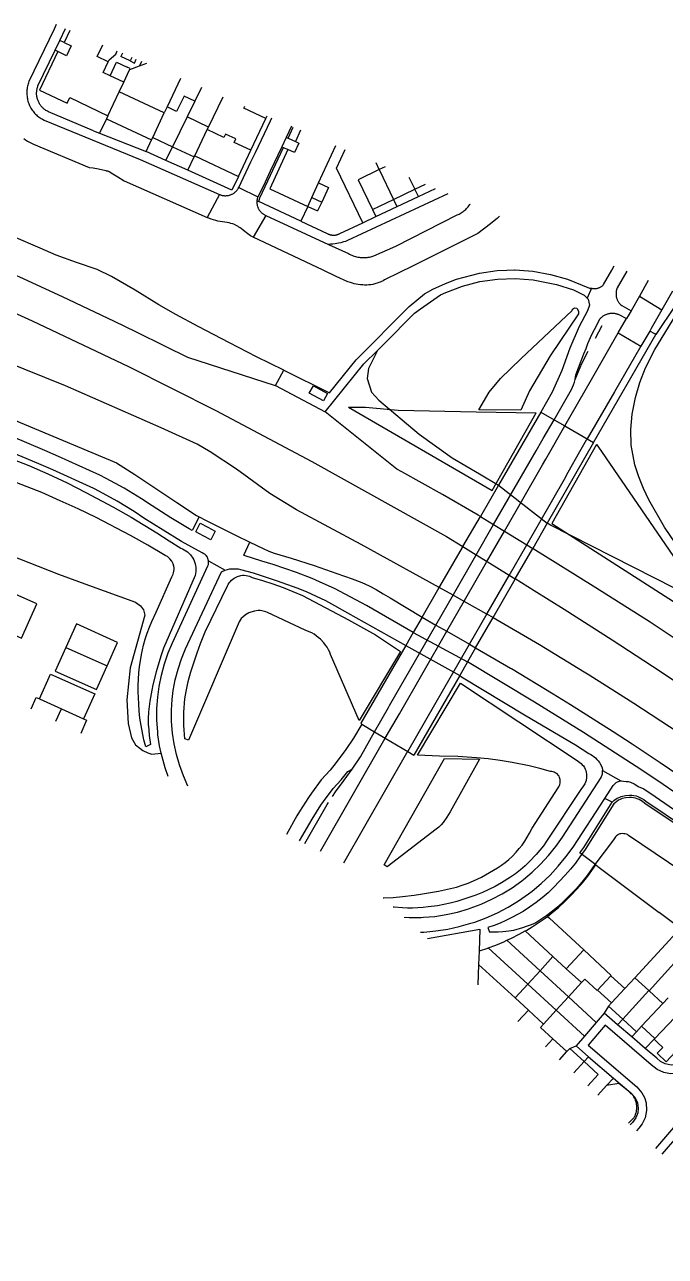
# Model space of a CAD drawing. Header units: millimetres. Extents: x 111502 to 977541, y 8702 to 1044108.
# Drawn here: x 975336.9 to 975472.1, y 474750.4 to 475010.5 of the extents above; entities that cross this region are included whole.
import ezdxf

# ---------------------------------------------------------------- set-up
doc = ezdxf.new("R2010")
doc.units = ezdxf.units.MM
doc.header["$LTSCALE"] = 0.25
doc.layers.add('X HVSS Site Background', color=8, linetype='Continuous')

# ---------------------------------------------------------------- blocks, each defined once
blk = doc.blocks.new('OS MAP')
at = {"layer": 'X HVSS Site Background'}
for points in [[(489125.35, 239551.85), (489124.89, 239550.89), (489119.59, 239539.84), (489119.5, 239539.59), (489119.41, 239539.35), (489119.34, 239539.09), (489119.28, 239538.84), (489119.23, 239538.58), (489119.19, 239538.32), (489119.16, 239538.06), (489119.14, 239537.8), (489119.13, 239537.54), (489119.14, 239537.28), (489119.15, 239537.01), (489119.17, 239536.75), (489119.21, 239536.49), (489119.25, 239536.23), (489119.3, 239535.98), (489119.37, 239535.72), (489119.44, 239535.47), (489119.53, 239535.22), (489119.62, 239534.98), (489119.73, 239534.74), (489119.84, 239534.5), (489120, 239534.22), (489120.14, 239534), (489120.28, 239533.78), (489120.44, 239533.57), (489120.6, 239533.36), (489120.78, 239533.17), (489120.96, 239532.97), (489121.15, 239532.79), (489121.34, 239532.62), (489121.54, 239532.45), (489121.75, 239532.29), (489121.97, 239532.14), (489122.19, 239532), (489122.42, 239531.87), (489122.76, 239531.69), (489143.06, 239523.4), (489159.76, 239516.02)], [(489126.1, 239548.53), (489127.29, 239551.01)], [(489128.21, 239550.61), (489127, 239548.09)], [(489125.1, 239546.45), (489126.1, 239548.53)], [(489127, 239548.09), (489128.5, 239547.37), (489127.5, 239545.29), (489125.7, 239546.16)], [(489127, 239548.09), (489126.1, 239548.53)], [(489136.31, 239543.98), (489133.96, 239545.09), (489135.17, 239547.6)], [(489133.21, 239529.46), (489123.74, 239533.42), (489123.47, 239533.55), (489123.32, 239533.64), (489123.16, 239533.74), (489123.02, 239533.84), (489122.87, 239533.95), (489122.74, 239534.06), (489122.6, 239534.18), (489122.47, 239534.31), (489122.35, 239534.44), (489122.23, 239534.57), (489122.12, 239534.71), (489122.01, 239534.86), (489121.91, 239535.01), (489121.82, 239535.16), (489121.73, 239535.31), (489121.64, 239535.47), (489121.57, 239535.64), (489121.5, 239535.8), (489121.43, 239535.97), (489121.38, 239536.14), (489121.33, 239536.31), (489121.29, 239536.49), (489121.26, 239536.66), (489121.23, 239536.84), (489121.2, 239537.17), (489121.2, 239537.35), (489121.2, 239537.53), (489121.21, 239537.71), (489121.23, 239537.89), (489121.26, 239538.06), (489121.29, 239538.24), (489121.33, 239538.42), (489121.37, 239538.59), (489121.43, 239538.76), (489121.49, 239538.93), (489125.1, 239546.45)], [(489125.7, 239546.16), (489121.79, 239538.02), (489127.63, 239535.26), (489128.19, 239536.44), (489136.25, 239532.62)], [(489125.7, 239546.16), (489125.1, 239546.45)], [(489136.31, 239543.98), (489136.52, 239544.43), (489137.89, 239545.64), (489138.2, 239546.29)], [(489139.3, 239545.81), (489138.97, 239545.12)], [(489140.95, 239544.17), (489138.97, 239545.12)], [(489141.32, 239544.94), (489140.95, 239544.17)], [(489140.95, 239544.17), (489141.85, 239543.74), (489142.23, 239544.54)], [(489136.69, 239541.04), (489135.24, 239541.72), (489136.31, 239543.98)], [(489136.69, 239541.04), (489138.06, 239543.94), (489140.32, 239542.86)], [(489139.58, 239539.67), (489140.82, 239542.29)], [(489140.82, 239542.29), (489140.95, 239542.56), (489140.32, 239542.86)], [(489142.85, 239543.05), (489140.82, 239542.29)], [(489143.34, 239544.07), (489142.9, 239543.16), (489142.85, 239543.05)], [(489144.37, 239543.62), (489142.85, 239543.05)], [(489139.58, 239539.67), (489136.69, 239541.04)], [(489138.64, 239537.68), (489139.58, 239539.67)], [(489151.59, 239540.49), (489148.74, 239534.46)], [(489173.36, 239478.88), (489167.61, 239481.7), (489161.94, 239484.65), (489155.31, 239488.1), (489150.56, 239490.66), (489146.98, 239492.7), (489141.98, 239495.81), (489137.01, 239498.69), (489133.96, 239500.14), (489129.63, 239501.65), (489125.3, 239503.17), (489121.93, 239504.67), (489116.41, 239507.03)], [(489136.25, 239532.62), (489138.64, 239537.68)], [(489148.14, 239533.2), (489138.64, 239537.68)], [(489154.57, 239535.67), (489152.32, 239536.77), (489150.73, 239533.49), (489148.74, 239534.46)], [(489156, 239538.59), (489154.57, 239535.67)], [(489157.47, 239530.22), (489160.55, 239536.62)], [(489148.74, 239534.46), (489148.14, 239533.2)], [(489154.57, 239535.67), (489152.98, 239532.4)], [(489169.55, 239532.02), (489164.94, 239534.2), (489165.15, 239534.63)], [(489135.95, 239531.99), (489134.5, 239528.92)], [(489136.25, 239532.62), (489135.95, 239531.99)], [(489135.95, 239531.99), (489145.44, 239527.5)], [(489145.7, 239528.04), (489148.14, 239533.2)], [(489152.98, 239532.4), (489149.89, 239526.06)], [(489157.47, 239530.22), (489152.98, 239532.4)], [(489163.86, 239517.45), (489166.44, 239522.89), (489167.37, 239524.86), (489170.56, 239531.54), (489170.86, 239532.16)], [(489166.38, 239525.33), (489169.55, 239532.02)], [(489169.55, 239532.02), (489169.83, 239532.61)], [(489118.48, 239527.78), (489118.87, 239527.51), (489119.27, 239527.25), (489119.69, 239527.01), (489120.11, 239526.79), (489120.57, 239526.58), (489132.31, 239521.72), (489133.14, 239521.61), (489134.25, 239521.41), (489135.81, 239521.02), (489135.9, 239521), (489135.99, 239520.99), (489136.08, 239520.97), (489136.18, 239520.95), (489136.27, 239520.94), (489136.36, 239520.92), (489136.5, 239520.87), (489137.27, 239520.36), (489138.32, 239519.74), (489139.71, 239518.89), (489157.22, 239511.11)], [(489133.21, 239529.46), (489134.5, 239528.92)], [(489134.5, 239528.92), (489144.29, 239525.06)], [(489154.56, 239524.18), (489157.21, 239529.68)], [(489157.21, 239529.68), (489157.47, 239530.22)], [(489166.38, 239525.33), (489162.88, 239526.99), (489163.22, 239527.71), (489161.06, 239528.74), (489160.72, 239528.02), (489157.21, 239529.68)], [(489174.97, 239530.38), (489173.88, 239528.05)], [(489174.26, 239527.87), (489175.37, 239530.21)], [(489176.91, 239529.54), (489175.8, 239527.15)], [(489144.29, 239525.06), (489145.44, 239527.5)], [(489145.44, 239527.5), (489145.7, 239528.04)], [(489145.7, 239528.04), (489149.89, 239526.06)], [(489148.48, 239523.18), (489149.89, 239526.06)], [(489149.89, 239526.06), (489154.43, 239523.91)], [(489172.94, 239526.06), (489170.52, 239520.91), (489169.06, 239517.8), (489167.88, 239515.5)], [(489168.07, 239514.49), (489168.29, 239515.31), (489173.32, 239525.89)], [(489173.88, 239528.05), (489172.94, 239526.06)], [(489172.94, 239526.06), (489173.32, 239525.89)], [(489173.32, 239525.89), (489174.25, 239525.46)], [(489173.88, 239528.05), (489174.26, 239527.87)], [(489175.8, 239527.15), (489176.53, 239526.81), (489175.62, 239524.83), (489174.25, 239525.46)], [(489174.26, 239527.87), (489175.8, 239527.15)], [(489180.7, 239518.43), (489184.35, 239526.33)], [(489148.48, 239523.18), (489144.29, 239525.06)], [(489153.08, 239521.11), (489154.43, 239523.91)], [(489154.43, 239523.91), (489154.56, 239524.18)], [(489154.56, 239524.18), (489163.77, 239519.82)], [(489163.77, 239519.82), (489166.38, 239525.33)], [(489174.25, 239525.46), (489170.42, 239517.17), (489178.41, 239513.48)], [(489190.03, 239510.01), (489184.5, 239521.55), (489186.32, 239525.48)], [(489153.08, 239521.11), (489148.48, 239523.18)], [(489163.77, 239519.82), (489162.4, 239516.93), (489153.08, 239521.11)], [(489193.52, 239521.25), (489189.05, 239519.11), (489192.08, 239512.79)], [(489193.52, 239521.25), (489192.85, 239522.65)], [(489194.74, 239521.83), (489193.52, 239521.25)], [(489193.52, 239521.25), (489196.55, 239514.93)], [(489179.27, 239515.34), (489180.7, 239518.43)], [(489180.7, 239518.43), (489182.79, 239517.46)], [(489199.78, 239519.65), (489201.02, 239517.08)], [(489201.02, 239517.08), (489203.26, 239518.15)], [(489159.76, 239516.02), (489157.22, 239511.11)], [(489159.76, 239516.02), (489159.88, 239515.97), (489160, 239515.92), (489160.13, 239515.88), (489160.25, 239515.84), (489160.38, 239515.81), (489160.51, 239515.79), (489160.64, 239515.77), (489160.77, 239515.75), (489160.9, 239515.74), (489161.03, 239515.74), (489161.16, 239515.74), (489161.29, 239515.75), (489161.42, 239515.76), (489161.55, 239515.78), (489161.68, 239515.8), (489161.89, 239515.85), (489162.02, 239515.89), (489162.14, 239515.93), (489162.26, 239515.98), (489162.38, 239516.03), (489162.5, 239516.09), (489162.61, 239516.15), (489162.73, 239516.22), (489162.84, 239516.29), (489162.94, 239516.37), (489163.05, 239516.45), (489163.15, 239516.53), (489163.19, 239516.57), (489163.24, 239516.62), (489163.33, 239516.72), (489163.42, 239516.81), (489163.51, 239516.91), (489163.59, 239517.02), (489163.66, 239517.12), (489163.74, 239517.23), (489163.86, 239517.45)], [(489163.86, 239517.45), (489167.88, 239515.5)], [(489167.88, 239515.5), (489167.84, 239515.38), (489167.8, 239515.26), (489167.77, 239515.14), (489167.74, 239515.01), (489167.71, 239514.89), (489167.7, 239514.76), (489167.69, 239514.67)], [(489182.79, 239517.46), (489181.36, 239514.37)], [(489208, 239516.1), (489186.79, 239506.25), (489186.39, 239506.1), (489185.98, 239505.96), (489185.38, 239505.79), (489184.9, 239505.68), (489184.23, 239505.57), (489183.74, 239505.51), (489183.24, 239505.47), (489182.81, 239505.46)], [(489196.55, 239514.93), (489201.02, 239517.08)], [(489197.27, 239513.42), (489201.77, 239515.53)], [(489201.77, 239515.53), (489201.02, 239517.08)], [(489201.77, 239515.53), (489205.38, 239517.23)], [(489167.69, 239514.67), (489167.69, 239514.64), (489167.68, 239514.51), (489167.68, 239514.38), (489167.68, 239514.26), (489167.69, 239514.13), (489167.7, 239514), (489167.72, 239513.88), (489167.74, 239513.75), (489167.77, 239513.63), (489167.81, 239513.51), (489167.89, 239513.27), (489167.94, 239513.15), (489167.99, 239513.04), (489168.05, 239512.93), (489168.12, 239512.82), (489168.19, 239512.71), (489168.26, 239512.61), (489168.34, 239512.51), (489168.42, 239512.41), (489168.5, 239512.31), (489168.59, 239512.22), (489168.68, 239512.14), (489168.78, 239512.05), (489168.88, 239511.97), (489168.98, 239511.9), (489169.09, 239511.83), (489169.2, 239511.76), (489169.31, 239511.7), (489169.42, 239511.64), (489169.59, 239511.57)], [(489167.69, 239514.67), (489168.07, 239514.49)], [(489176.96, 239510.34), (489168.07, 239514.49)], [(489178.41, 239513.48), (489176.96, 239510.34)], [(489178.41, 239513.48), (489179.27, 239515.34)], [(489178.41, 239513.48), (489180.5, 239512.51)], [(489179.27, 239515.34), (489181.36, 239514.37)], [(489181.36, 239514.37), (489180.5, 239512.51)], [(489182.81, 239505.46), (489187.03, 239503.51), (489187.26, 239503.38), (489187.49, 239503.27), (489187.73, 239503.16), (489187.98, 239503.06), (489188.22, 239502.98), (489188.47, 239502.9), (489188.73, 239502.84), (489188.98, 239502.78), (489189.24, 239502.73), (489189.5, 239502.7), (489189.76, 239502.68), (489190.16, 239502.66), (489190.42, 239502.66), (489190.68, 239502.68), (489190.94, 239502.7), (489191.2, 239502.74), (489191.46, 239502.79), (489191.71, 239502.84), (489191.97, 239502.91), (489192.34, 239503.03), (489197.03, 239505.09), (489209.95, 239511.67), (489210.17, 239511.77), (489210.39, 239511.87), (489210.6, 239511.99), (489210.81, 239512.11), (489211.01, 239512.24), (489211.2, 239512.38), (489211.39, 239512.53), (489211.58, 239512.68), (489211.76, 239512.84), (489211.93, 239513.01), (489212.09, 239513.19), (489212.25, 239513.37), (489212.4, 239513.56), (489212.6, 239513.85), (489212.73, 239514.05), (489212.73, 239514.05)], [(489192.08, 239512.79), (489196.55, 239514.93)], [(489192.79, 239511.31), (489197.27, 239513.42)], [(489197.27, 239513.42), (489196.55, 239514.93)], [(489155.52, 239447.93), (489154.06, 239445.03), (489153.4, 239445.4), (489149.55, 239447.7), (489145.6, 239450.25), (489143.35, 239451.75), (489139.65, 239454), (489135.9, 239456.05), (489134.55, 239456.75), (489125.85, 239460.7), (489122.9, 239461.95), (489115.8, 239465)], [(489166.92, 239506.95), (489166.37, 239507.29), (489165.48, 239507.9), (489165.16, 239508.15), (489164.86, 239508.42), (489164.35, 239508.82), (489164.13, 239508.97), (489163.9, 239509.12), (489163.67, 239509.27), (489163.43, 239509.4), (489162.96, 239509.63), (489162.59, 239509.77), (489162.21, 239509.89), (489161.83, 239509.99), (489161.41, 239510.08), (489160.92, 239510.15), (489159.96, 239510.26), (489159.47, 239510.36), (489158.99, 239510.48), (489158.51, 239510.62), (489158.03, 239510.78), (489157.22, 239511.11)], [(489169.59, 239511.57), (489166.92, 239506.95)], [(489218.87, 239511.4), (489218.46, 239511.02), (489216.96, 239509.77), (489214.28, 239507.77), (489211.81, 239506.47), (489199.53, 239500.39), (489198.74, 239500), (489197.78, 239499.52), (489194.6, 239497.95), (489194.31, 239497.79), (489194.01, 239497.64), (489193.71, 239497.51), (489193.4, 239497.38), (489193.09, 239497.27), (489192.77, 239497.17), (489192.13, 239497.02), (489191.71, 239496.95), (489191.29, 239496.91), (489190.86, 239496.88), (489190.43, 239496.88), (489190.01, 239496.9), (489189.58, 239496.94), (489189.08, 239497), (489188.66, 239497.07), (489188.24, 239497.15), (489187.83, 239497.26), (489187.42, 239497.38), (489186.88, 239497.56), (489184.44, 239498.69), (489181.66, 239500), (489166.92, 239506.95)], [(489169.59, 239511.57), (489182.81, 239505.46)], [(489176.96, 239510.34), (489182.54, 239507.74), (489182.64, 239507.69), (489182.75, 239507.64), (489182.85, 239507.59), (489182.96, 239507.55), (489183.07, 239507.52), (489183.18, 239507.49), (489183.29, 239507.46), (489183.41, 239507.44), (489183.52, 239507.42), (489183.64, 239507.41), (489183.75, 239507.4), (489183.97, 239507.4), (489184.09, 239507.41), (489184.2, 239507.42), (489184.31, 239507.43), (489184.43, 239507.46), (489184.54, 239507.48), (489184.65, 239507.51), (489184.76, 239507.55), (489184.87, 239507.59), (489184.98, 239507.63), (489185.08, 239507.68), (489185.2, 239507.74), (489190.03, 239510.01)], [(489190.03, 239510.01), (489192.79, 239511.31)], [(489192.08, 239512.79), (489192.79, 239511.31)], [(489157.5, 239438.65), (489157.35, 239439.15), (489157.25, 239439.4), (489156.95, 239439.8), (489156.75, 239440), (489156.5, 239440.15), (489156.15, 239440.35), (489151.8, 239442.75), (489147.9, 239445.1), (489143.85, 239447.65), (489141.8, 239449.05), (489138.2, 239451.25), (489134.5, 239453.3), (489133.3, 239453.95), (489124.6, 239457.85), (489121.7, 239459.1), (489114.6, 239462.1)], [(489067.9, 239478.75), (489119.55, 239458.8), (489123.6, 239457), (489127.65, 239455.1), (489131.6, 239453.1), (489137.3, 239450.05), (489141.15, 239447.85), (489146.55, 239444.6), (489149.15, 239442.9), (489151.6, 239441.35), (489152, 239441.2), (489152.7, 239440.8), (489153.05, 239440.55), (489153.65, 239439.95), (489154.15, 239439.25), (489154.35, 239438.85), (489154.65, 239438.05), (489154.75, 239437.65), (489154.8, 239437.25), (489154.8, 239436.4), (489154.75, 239436), (489154.65, 239435.55), (489148, 239420.2), (489147.4, 239418.55), (489146.4, 239415.25), (489145.75, 239412.5), (489145.5, 239411.35), (489145.1, 239409.05), (489144.8, 239406.75), (489144.75, 239405.3), (489144.75, 239404.15), (489144.85, 239403), (489144.95, 239401.8), (489145.25, 239399.85), (489144.25, 239399.4)], [(489144.25, 239399.4), (489143.85, 239400.9), (489143.25, 239403.9), (489143, 239405.45), (489142.85, 239407), (489142.75, 239408.5), (489142.65, 239411), (489142.65, 239412.35), (489142.7, 239413.65), (489142.8, 239415), (489142.9, 239416.3), (489143.3, 239418.9), (489143.75, 239420.85), (489144.1, 239422.15), (489144.5, 239423.4), (489145, 239424.65), (489145.5, 239425.85), (489146.4, 239427.8), (489149.75, 239435.25), (489150.05, 239435.85), (489150.1, 239436.15), (489150.15, 239436.5), (489150.2, 239436.8), (489150.2, 239437.15), (489150.15, 239437.5), (489150, 239438), (489149.7, 239438.6), (489149.3, 239439.1), (489149.05, 239439.35), (489148.8, 239439.55), (489148.3, 239439.8), (489144.7, 239441.95), (489141, 239444), (489133.8, 239447.8), (489130, 239449.65), (489126.2, 239451.35), (489122.3, 239453.05), (489114.85, 239455.95)], [(489105.12, 239504.12), (489106.5, 239503.52), (489114.43, 239500), (489117.56, 239498.61), (489126.61, 239494.45), (489137.54, 239489.27), (489142.04, 239487.09), (489148.35, 239483.96), (489153.04, 239481.64), (489171.57, 239475.7), (489171.63, 239475.67)], [(489173.36, 239478.88), (489182.99, 239474.14), (489188.64, 239481.08), (489199.8, 239492.35), (489203.03, 239495.02), (489204.8, 239495.98), (489207.47, 239497.21), (489209.84, 239498.13), (489214.7, 239499.37), (489218.42, 239499.92), (489220.45, 239500), (489222.06, 239500.06), (489222.18, 239500.06), (489223.08, 239500), (489225.92, 239499.8), (489229.63, 239499.13), (489233.24, 239498.12), (489237.89, 239496.23), (489238.3, 239496.21)], [(489238.3, 239496.21), (489238.4, 239496.18), (489238.5, 239496.16), (489238.61, 239496.15), (489238.71, 239496.13), (489238.82, 239496.13), (489238.92, 239496.12), (489239.03, 239496.12), (489239.13, 239496.13), (489239.23, 239496.14), (489239.34, 239496.15), (489239.44, 239496.17), (489239.54, 239496.19), (489239.65, 239496.22), (489239.78, 239496.26), (489239.88, 239496.29), (489239.97, 239496.34), (489240.07, 239496.38), (489240.16, 239496.43), (489240.25, 239496.48), (489240.34, 239496.54), (489240.43, 239496.6), (489240.51, 239496.66), (489240.59, 239496.73), (489240.67, 239496.8), (489240.75, 239496.87), (489240.84, 239496.97), (489242.58, 239500), (489243.1, 239500.92)], [(489193.14, 239483.06), (489194.51, 239484.42), (489200.95, 239490.95), (489202.25, 239491.85), (489206.44, 239494.78), (489207.58, 239495.31), (489211.09, 239496.66), (489214.73, 239497.6), (489218.45, 239498.12), (489222.22, 239498.26), (489225.96, 239497.97), (489230.89, 239497.02), (489234.47, 239495.89), (489236.73, 239494.77), (489237.4, 239494.07)], [(489245.75, 239499.77), (489243.73, 239496.28), (489243.68, 239496.16), (489243.64, 239496.03), (489243.6, 239495.91), (489243.56, 239495.78), (489243.54, 239495.65), (489243.51, 239495.52), (489243.5, 239495.39), (489243.48, 239495.26), (489243.48, 239495.12), (489243.48, 239494.99), (489243.48, 239494.86), (489243.49, 239494.73), (489243.52, 239494.51), (489243.54, 239494.38), (489243.58, 239494.25), (489243.61, 239494.12), (489243.65, 239494), (489243.7, 239493.87), (489243.75, 239493.75), (489243.81, 239493.63), (489243.87, 239493.52), (489243.93, 239493.4), (489244, 239493.29), (489244.08, 239493.18), (489244.16, 239493.07), (489244.24, 239492.97), (489244.33, 239492.87), (489244.42, 239492.78), (489244.52, 239492.69), (489244.69, 239492.54), (489246.64, 239491.44)], [(489250.29, 239497.81), (489248.4, 239494.5)], [(489103.31, 239496.8), (489105.79, 239495.85), (489120.27, 239489.3), (489140.62, 239479.69), (489159, 239470.42), (489179.31, 239459.65), (489207.73, 239443.77), (489211.17, 239441.65)], [(489238.3, 239496.21), (489237.4, 239494.07)], [(489257.26, 239494.79), (489256.04, 239492.66), (489251.9, 239486.45)], [(489255.42, 239495.59), (489253.13, 239491.61)], [(489206.16, 239433), (489189.7, 239442.12), (489176.07, 239449.43), (489170.45, 239452.84), (489163.35, 239458.01), (489157.83, 239461.68), (489155.09, 239463.28), (489147.5, 239466.73), (489127.3, 239475.59), (489101.44, 239485.98), (489079.98, 239494.12)], [(489237.4, 239494.07), (489237.59, 239493.87), (489237.86, 239492.64), (489237.47, 239491.46), (489235.72, 239488.13), (489233.7, 239483.56), (489232.03, 239478.85), (489230.02, 239474.27), (489227.6, 239470.05)], [(489239.35, 239463.24), (489229.91, 239446.57), (489274.84, 239417.78), (489301.6, 239398.87), (489324.15, 239381.75), (489357.15, 239354.2), (489357.3, 239353.85), (489379.75, 239333.15), (489401.3, 239311.65), (489419.45, 239292.15)], [(489239.35, 239463.24), (489239.62, 239462.84), (489256.37, 239438.41), (489259.78, 239436.13), (489292.15, 239414.47), (489328.95, 239387.5), (489363.35, 239358.8), (489363.6, 239358.25), (489384.85, 239338.65), (489406.8, 239316.75), (489424.6, 239297.65)], [(489425.39, 239298.27), (489407.4, 239317.57), (489385.53, 239339.39), (489364.42, 239358.86), (489364.16, 239359.43), (489329.56, 239388.3), (489292.74, 239415.28), (489260.34, 239436.96), (489255.98, 239442.42), (489253.69, 239445.73), (489250.4, 239451.52), (489249.29, 239453.95), (489248.28, 239456.42), (489247.44, 239458.95), (489246.65, 239463.06), (489246.59, 239466.35), (489246.92, 239469.64), (489247.62, 239473.16), (489248.53, 239476.33), (489249.71, 239479.42), (489251.69, 239483.3), (489258.42, 239494.29)], [(489248.4, 239494.5), (489246.64, 239491.44)], [(489248.4, 239494.5), (489253.13, 239491.61)], [(489223.37, 239470.48), (489214.54, 239470.54), (489216.71, 239474.23), (489219.1, 239477.12), (489223.41, 239481.31), (489234.2, 239491.52), (489234.3, 239491.77), (489234.49, 239491.95), (489234.73, 239492.06), (489235.23, 239491.99), (489235.53, 239491.39), (489235.56, 239490.8)], [(489235.56, 239490.8), (489229.59, 239481.93), (489225.23, 239474.57), (489223.37, 239470.48)], [(489234.85, 239476.95), (489235, 239477.9), (489236.7, 239482.35), (489237.15, 239483.45), (489237.55, 239484.55), (489238.4, 239486.45), (489238.95, 239487.5), (489240.04, 239489.67), (489240.15, 239489.8), (489240.25, 239489.9), (489240.35, 239490), (489240.46, 239490.1), (489240.57, 239490.19), (489240.68, 239490.28), (489240.8, 239490.36), (489240.92, 239490.43), (489241.04, 239490.51), (489241.17, 239490.57), (489241.3, 239490.63), (489241.43, 239490.69), (489241.57, 239490.74), (489241.7, 239490.79), (489241.84, 239490.83), (489241.98, 239490.86), (489242.12, 239490.89), (489242.26, 239490.91), (489242.41, 239490.93), (489242.56, 239490.94), (489242.7, 239490.94), (489242.84, 239490.94), (489242.98, 239490.93), (489243.13, 239490.91), (489243.27, 239490.89), (489243.41, 239490.87), (489243.55, 239490.83), (489243.69, 239490.8), (489243.82, 239490.75), (489243.96, 239490.7), (489244.09, 239490.65), (489245.69, 239489.79)], [(489243.95, 239486.77), (489245.69, 239489.79)], [(489246.64, 239491.44), (489246.03, 239490.37), (489245.69, 239489.79)], [(489253.13, 239491.61), (489250.89, 239487.7), (489250.58, 239487.16)], [(489240.5, 239488.23), (489239.07, 239485.56)], [(489250.58, 239487.16), (489248.71, 239483.94)], [(489251.9, 239486.45), (489251.64, 239486.59), (489250.58, 239487.16)], [(489232.65, 239467.13), (489238.28, 239476.9), (489243.95, 239486.77)], [(489238.75, 239463.6), (489251.9, 239486.45)], [(489243.95, 239486.77), (489248.71, 239483.94)], [(489078.61, 239483.08), (489079.91, 239482.61), (489093.81, 239477.47), (489107.61, 239472.06), (489118.6, 239467.51), (489138.04, 239459.37), (489141.94, 239456.86), (489150.8, 239450.94), (489154.91, 239448.23), (489155.52, 239447.93)], [(489182.08, 239470.09), (489190.27, 239480.21), (489193.14, 239483.06)], [(489193.14, 239483.06), (489191.27, 239479.27), (489190.96, 239477.16), (489191.88, 239474.26), (489193.4, 239472.56), (489201.91, 239465.39), (489208.92, 239460.4), (489214.7, 239457.05), (489218.67, 239454.61)], [(489234.85, 239476.95), (489236.27, 239480.33), (489237.57, 239482.95)], [(489248.71, 239483.94), (489243.14, 239474.34), (489237.4, 239464.38)], [(489171.63, 239475.67), (489173.36, 239478.88)], [(489230.39, 239468.43), (489233.8, 239474.3), (489234.1, 239474.85), (489234.5, 239475.8), (489234.7, 239476.4), (489234.85, 239476.95)], [(489171.63, 239475.67), (489182.08, 239470.09)], [(489179.6, 239475.61), (489182.59, 239474), (489181.75, 239472.43), (489178.75, 239474.04), (489179.6, 239475.61)], [(489214.85, 239448), (489214.39, 239448.27), (489206.86, 239452.66), (489198.26, 239457.46), (489197.24, 239458.02), (489182.08, 239470.09)], [(489187, 239471.12), (489190.58, 239471.06), (489197.47, 239470.46), (489213.94, 239470.12), (489226.64, 239469.92)], [(489187, 239471.12), (489217.37, 239453.47), (489226.64, 239469.92)], [(489227.6, 239470.05), (489218.67, 239454.61)], [(489227.6, 239470.05), (489230.39, 239468.43)], [(489192.54, 239402.55), (489195.48, 239407.71), (489195.7, 239408.1), (489205.46, 239425.09), (489209.19, 239431.57), (489213.89, 239439.76), (489217.64, 239446.3), (489226.6, 239461.9), (489227.81, 239463.98), (489228.08, 239464.45), (489230.39, 239468.43)], [(489194.79, 239401.22), (489197.76, 239406.38), (489207.76, 239423.78), (489211.49, 239430.26), (489216.17, 239438.39), (489219.93, 239444.92), (489227.98, 239458.92), (489228.64, 239460.15), (489230.32, 239463.07), (489231.24, 239464.68), (489232.65, 239467.13)], [(489230.39, 239468.43), (489232.65, 239467.13)], [(489232.65, 239467.13), (489237.4, 239464.38)], [(489199.53, 239398.41), (489212.55, 239421.04), (489216.28, 239427.53), (489220.9, 239435.55), (489224.64, 239442.05), (489232.6, 239455.88), (489233.35, 239457.39), (489235.85, 239461.73), (489237.28, 239464.18), (489237.37, 239464.34), (489237.4, 239464.38)], [(489238.75, 239463.6), (489228.96, 239446.58)], [(489237.4, 239464.38), (489238.75, 239463.6)], [(489044.19, 239460.89), (489049.07, 239459.87), (489069.21, 239455.99), (489084.59, 239452.95), (489097.57, 239447.73), (489103.76, 239445.05), (489111.23, 239441.52), (489125.82, 239435.84), (489132.16, 239433.49), (489142.07, 239429.94), (489143.12, 239429.13), (489143.77, 239428.34), (489144.03, 239427.18), (489140.92, 239416.07), (489140.26, 239409.32), (489140.53, 239404.3), (489141.22, 239401.32), (489142.1, 239399.78), (489143.01, 239399.08), (489143.61, 239398.62), (489144.65, 239398.15), (489145.53, 239397.86), (489147.51, 239398.07)], [(489218.67, 239454.61), (489214.85, 239448)], [(489218.67, 239454.61), (489228.96, 239446.58)], [(489155.52, 239447.93), (489156.83, 239447.27), (489163.32, 239444.02), (489166.21, 239442.63)], [(489211.17, 239441.65), (489214.85, 239448)], [(489214.85, 239448), (489217.64, 239446.3), (489219.93, 239444.92), (489224.64, 239442.05), (489225.91, 239441.28)], [(489154.78, 239444.78), (489155.72, 239446.58), (489157.32, 239445.74)], [(489157.32, 239445.74), (489158.91, 239444.9)], [(489228.96, 239446.58), (489225.91, 239441.28)], [(489419.06, 239291.83), (489400.8, 239311.45), (489388.01, 239324.21), (489382.24, 239337.25), (489361, 239355.41), (489354.21, 239360.9), (489350.75, 239362.27), (489346.86, 239362.14), (489324.9, 239380.47), (489321.3, 239389.01), (489306.82, 239400.07), (489295.14, 239402.82), (489274.79, 239417.99), (489260.27, 239430.63), (489229.64, 239446.15), (489228.96, 239446.58)], [(489156.37, 239443.94), (489154.78, 239444.78)], [(489158.91, 239444.9), (489157.96, 239443.1), (489156.37, 239443.94)], [(489200.67, 239423.52), (489190.8, 239429.2), (489186.35, 239431.65), (489184.05, 239432.8), (489181.7, 239433.9), (489179.35, 239434.9), (489176.05, 239436.2), (489173.6, 239437.05), (489171.15, 239437.85), (489168.7, 239438.6), (489165, 239439.8), (489164.94, 239439.82), (489166.21, 239442.63)], [(489166.21, 239442.63), (489169.04, 239441.27), (489170.2, 239440.67), (489171.35, 239440.24), (489172.53, 239439.89), (489173.73, 239439.57), (489174.91, 239439.22), (489179.75, 239437.64), (489184.57, 239435.98), (489187.76, 239434.83), (489189.83, 239434.09), (489191.39, 239433.41), (489192.88, 239432.58), (489194.34, 239431.7), (489195.81, 239430.83), (489202.55, 239426.75)], [(489206.16, 239433), (489206.29, 239433.22), (489211.06, 239441.46), (489211.17, 239441.65)], [(489211.17, 239441.65), (489213.98, 239439.92)], [(489222.22, 239434.85), (489225.91, 239441.28)], [(489225.91, 239441.28), (489226, 239441.23), (489231.22, 239438.02), (489239.23, 239433.04), (489250.66, 239425.75), (489252.37, 239424.63), (489262.07, 239418.18)], [(489147.51, 239398.07), (489147.15, 239399.6), (489146.8, 239401.95), (489146.75, 239402.55), (489146.6, 239405), (489146.6, 239407.45), (489146.75, 239409.85), (489147.05, 239412.15), (489147.55, 239414.55), (489148.2, 239416.9), (489148.95, 239419.2), (489149.85, 239421.35), (489157.35, 239437.6), (489157.45, 239437.85), (489157.5, 239438.1), (489157.5, 239438.65)], [(489157.5, 239438.65), (489161, 239436.7)], [(489213.98, 239439.92), (489216.25, 239438.52)], [(489216.25, 239438.52), (489220.95, 239435.63)], [(489153.14, 239391.11), (489152.2, 239393.3), (489151.35, 239395.6), (489150.7, 239397.8), (489150.2, 239400), (489149.85, 239402.3), (489149.65, 239404.75), (489149.65, 239407.1), (489149.8, 239409.4), (489150.05, 239411.25), (489150.45, 239413.55), (489151.05, 239415.8), (489151.8, 239418), (489152.65, 239420.05), (489160.2, 239436.3), (489161, 239436.7)], [(489153.25, 239400.8), (489152.45, 239401.1), (489152.25, 239403.9), (489152.25, 239405.3), (489152.3, 239406.7), (489152.5, 239409.5), (489152.75, 239411.1), (489153.15, 239413.15), (489153.75, 239415.2), (489155.05, 239419.2), (489155.8, 239421.2), (489156.8, 239423.7), (489161.5, 239433.35), (489161.65, 239433.65), (489161.85, 239434), (489162.05, 239434.25), (489162.3, 239434.55), (489162.6, 239434.75), (489162.9, 239435), (489163.6, 239435.35), (489164.3, 239435.55), (489164.65, 239435.6), (489165, 239435.6), (489165.4, 239435.55), (489165.75, 239435.5), (489166.1, 239435.4), (489166.7, 239435.15), (489168.9, 239434.5), (489171.05, 239433.8), (489173.2, 239433.05), (489177.3, 239431.35), (489187.05, 239426.2), (489192.75, 239423.05), (489198, 239419.5), (489189.25, 239404.95)], [(489161, 239436.7), (489162, 239436.95), (489162.45, 239437), (489163.3, 239437), (489163.75, 239436.95), (489164.2, 239436.85), (489166.9, 239436.1), (489172, 239434.45), (489176.1, 239432.95), (489178.1, 239432.15), (489180.2, 239431.2), (489182.15, 239430.25), (489184.1, 239429.25), (489186.8, 239427.7), (489199.1, 239420.8)], [(489220.95, 239435.63), (489222.22, 239434.85)], [(489202.55, 239426.75), (489206.16, 239433)], [(489209.08, 239431.38), (489206.16, 239433)], [(489217.53, 239426.71), (489222.18, 239434.78), (489222.22, 239434.85)], [(489260.88, 239409.9), (489252.82, 239415.31), (489242.7, 239421.92), (489232.5, 239428.41), (489226.19, 239432.34), (489222.22, 239434.85)], [(489116.01, 239431.93), (489112.76, 239424.68), (489118.01, 239422.32), (489121.27, 239429.57), (489116.01, 239431.93)], [(489211.4, 239430.1), (489209.08, 239431.38)], [(489216.22, 239427.43), (489211.4, 239430.1)], [(489189.25, 239404.95), (489183.25, 239418.85), (489183.05, 239419.4), (489182.8, 239419.9), (489182.5, 239420.4), (489182.15, 239420.85), (489181.8, 239421.35), (489181.1, 239422.1), (489180.65, 239422.5), (489180.2, 239422.85), (489179.75, 239423.15), (489179.25, 239423.45), (489178.7, 239423.7), (489177.9, 239424), (489169.95, 239427.75), (489169.55, 239427.9), (489168.75, 239428.1), (489168.35, 239428.15), (489167.95, 239428.15), (489167.15, 239428.05), (489166.4, 239427.85), (489166, 239427.7), (489165.65, 239427.5), (489165.3, 239427.25), (489164.7, 239426.75), (489164.4, 239426.45), (489164.15, 239426.1), (489163.95, 239425.75), (489153.25, 239400.8)], [(489217.53, 239426.71), (489216.22, 239427.43)], [(489136.06, 239416.47), (489138.29, 239421.45), (489129.6, 239425.34), (489127.37, 239420.36)], [(489202.55, 239426.75), (489200.67, 239423.52)], [(489202.55, 239426.75), (489205.46, 239425.09), (489207.76, 239423.78), (489212.55, 239421.04), (489213.85, 239420.3)], [(489213.85, 239420.3), (489217.53, 239426.71)], [(489217.53, 239426.71), (489227.31, 239421.01), (489236.76, 239415.21), (489237.81, 239414.56), (489247.23, 239408.58), (489256.56, 239402.46)], [(489200.67, 239423.52), (489199.1, 239420.8)], [(489200.67, 239423.52), (489212.1, 239417.35)], [(489127.37, 239420.36), (489125.14, 239415.39), (489133.83, 239411.49), (489136.06, 239416.47)], [(489127.37, 239420.36), (489136.06, 239416.47)], [(489199.1, 239420.8), (489189.65, 239404.4)], [(489199.1, 239420.8), (489210.5, 239414.45)], [(489213.85, 239420.3), (489212.1, 239417.35)], [(489213.85, 239420.3), (489221.2, 239416), (489221.4, 239415.9), (489230.2, 239410.6), (489233.85, 239408.35), (489242.85, 239402.65), (489246.9, 239400), (489251.75, 239396.8), (489252.8, 239396.1), (489262.25, 239389.65)], [(489212.1, 239417.35), (489210.5, 239414.45)], [(489263.3, 239384.7), (489253.45, 239391.45), (489248.95, 239394.5), (489236.6, 239402.45), (489226.3, 239408.8), (489212.1, 239417.35)], [(489121.78, 239409.5), (489124.14, 239414.73), (489133.48, 239410.58), (489131.07, 239405.32)], [(489210.5, 239414.45), (489200.8, 239397.65)], [(489210.5, 239414.45), (489210.85, 239414.2), (489224.55, 239405.95), (489234.9, 239399.8), (489237.75, 239397.95), (489238.15, 239397.75), (489238.5, 239397.55), (489238.85, 239397.3), (489239.15, 239397.05), (489239.45, 239396.75), (489239.7, 239396.45), (489240, 239396.05), (489240.15, 239395.8), (489240.45, 239395.2), (489240.6, 239394.65), (489240.64, 239394.4)], [(489201.6, 239397.6), (489210.65, 239412.8), (489235.25, 239396.5), (489235.85, 239396.1), (489236.1, 239395.9), (489236.35, 239395.6), (489236.6, 239395.35), (489236.8, 239395.05), (489236.95, 239394.7), (489237.1, 239394.4), (489237.2, 239394.05), (489237.25, 239393.65), (489237.25, 239392.95), (489237.15, 239392.25), (489237.05, 239391.9), (489236.9, 239391.55), (489236.5, 239390.95), (489236.2, 239390.6), (489228.8, 239379.45), (489228.15, 239378.5), (489227.4, 239377.55), (489226.65, 239376.65), (489225.25, 239375.15), (489224.3, 239374.25), (489223.3, 239373.4), (489222.25, 239372.6), (489221.2, 239371.85), (489219.3, 239370.65), (489218, 239369.9), (489216.65, 239369.25), (489215.3, 239368.65), (489213.9, 239368.1), (489211.15, 239367.15), (489209.85, 239366.75), (489208.5, 239366.4), (489207.15, 239366.1), (489205.8, 239365.85), (489203.8, 239365.6), (489202.75, 239365.5), (489201.65, 239365.4), (489200.55, 239365.35), (489199.5, 239365.35), (489198.4, 239365.4), (489196.65, 239365.55), (489196.42, 239365.58)], [(489120.03, 239407.41), (489121.1, 239409.77), (489121.78, 239409.5)], [(489121.78, 239409.5), (489126.42, 239407.41)], [(489125.27, 239404.83), (489126.42, 239407.41)], [(489126.42, 239407.41), (489131.07, 239405.32)], [(489131.07, 239405.32), (489131.75, 239405.02), (489130.53, 239402.24)], [(489189.85, 239404.15), (489188.1, 239401.25), (489186.45, 239398.8), (489184.45, 239396.1), (489183.15, 239394.5), (489181.25, 239392.4), (489179.2, 239389.6), (489178.6, 239388.7), (489176.7, 239385.75), (489176.15, 239384.8), (489173.9, 239380.9)], [(489189.65, 239404.4), (489189.85, 239404.15)], [(489189.85, 239404.15), (489192.54, 239402.55)], [(489181.08, 239377.37), (489194.79, 239401.22)], [(489187.8, 239394.7), (489189.55, 239397.3), (489192.54, 239402.55)], [(489192.54, 239402.55), (489194.79, 239401.22)], [(489194.79, 239401.22), (489199.53, 239398.41)], [(489148.99, 239393.16), (489148.35, 239394.95), (489147.7, 239397.25), (489147.51, 239398.07)], [(489186.03, 239374.93), (489199.35, 239398.1), (489199.53, 239398.41)], [(489194.34, 239367.5), (489194.5, 239367.5), (489196.45, 239367.6), (489198.4, 239367.8), (489200.9, 239368.1), (489202.2, 239368.3), (489203.45, 239368.5), (489204.75, 239368.7), (489206, 239368.95), (489207.3, 239369.2), (489209.8, 239369.8), (489211, 239370.2), (489212.25, 239370.6), (489213.4, 239371.1), (489215.1, 239371.9), (489215.95, 239372.35), (489218.5, 239373.85), (489219.3, 239374.4), (489220.05, 239375), (489220.85, 239375.6), (489221.55, 239376.25), (489222.4, 239377.15), (489223.05, 239377.9), (489223.65, 239378.65), (489224.2, 239379.45), (489225.2, 239381.15), (489225.75, 239382.2), (489231.25, 239390.75), (489231.4, 239390.95), (489231.55, 239391.2), (489231.6, 239391.45), (489231.7, 239391.7), (489231.7, 239392.5), (489231.55, 239392.95), (489231.45, 239393.2), (489231.25, 239393.4), (489231.1, 239393.6), (489230.9, 239393.75), (489230.65, 239393.9), (489230.45, 239394.05), (489230.2, 239394.1), (489229.95, 239394.2), (489229.65, 239394.2), (489227.4, 239394.8), (489225.15, 239395.35), (489221.55, 239396.1), (489219.05, 239396.5), (489216.5, 239396.85), (489214, 239397.1), (489210.1, 239397.35), (489206.25, 239397.45), (489201.6, 239397.6)], [(489194.55, 239374.5), (489207.3, 239396.9)], [(489207.3, 239396.9), (489214.7, 239396.8), (489208.5, 239385.7), (489208.15, 239385.1), (489207.8, 239384.55), (489207, 239383.45), (489206.55, 239382.95), (489206.05, 239382.45), (489205.55, 239382), (489195.2, 239374.05), (489194.55, 239374.5)], [(489199.53, 239398.41), (489200.8, 239397.65)], [(489176.69, 239379.53), (489178.85, 239383.25), (489179.35, 239384.15), (489181.2, 239387.05), (489181.75, 239387.85), (489183.8, 239390.6), (489185.45, 239392.45), (489186.85, 239394.15), (489187.8, 239394.7)], [(489183.65, 239388.92), (489184.3, 239389.9), (489186.1, 239392.35), (489187.8, 239394.7)], [(489198.78, 239363.41), (489199.85, 239363.35), (489202.35, 239363.35), (489202.85, 239363.4), (489205.25, 239363.6), (489207.65, 239364), (489210, 239364.5), (489212.35, 239365.2), (489212.7, 239365.35), (489215.05, 239366.2), (489217.3, 239367.2), (489219.45, 239368.35), (489221.55, 239369.65), (489223.6, 239371.1), (489223.95, 239371.4), (489225.8, 239372.95), (489227.55, 239374.65), (489229.2, 239376.45), (489230.75, 239378.35), (489232.15, 239380.35), (489240.35, 239392.95), (489240.6, 239393.7), (489240.6, 239394), (489240.65, 239394.35), (489240.64, 239394.4)], [(489240.64, 239394.4), (489244.47, 239392.19)], [(489241.11, 239388.51), (489242.9, 239391.25), (489243.5, 239391.85), (489243.8, 239392), (489244.2, 239392.15), (489244.47, 239392.19)], [(489244.47, 239392.19), (489244.49, 239392.19), (489244.6, 239392.2), (489245.05, 239392.15), (489245.65, 239392.1), (489246.05, 239392.05), (489246.5, 239391.9), (489247.3, 239391.6), (489247.65, 239391.4), (489248.15, 239391.05), (489249.35, 239390.5), (489251.75, 239388.9), (489261.55, 239382.15)], [(489202.21, 239360.26), (489202.95, 239360.3), (489205.45, 239360.55), (489207.95, 239360.9), (489210.4, 239361.45), (489212.85, 239362.15), (489213.7, 239362.4), (489216.1, 239363.3), (489218.45, 239364.35), (489220.7, 239365.55), (489222.9, 239366.9), (489225, 239368.35), (489225.75, 239368.95), (489227.7, 239370.55), (489229.55, 239372.3), (489231.3, 239374.2), (489232.9, 239376.15), (489234.4, 239378.2), (489241.11, 239388.51)], [(489258.3, 239381.6), (489249.55, 239387.45), (489249.05, 239387.85), (489248.35, 239388.25), (489247.95, 239388.4), (489247.6, 239388.55), (489247.15, 239388.6), (489246.75, 239388.7), (489246.35, 239388.7), (489245.55, 239388.65), (489244.75, 239388.45), (489244.35, 239388.25), (489244, 239388.1), (489243.3, 239387.6), (489243, 239387.35), (489237, 239377.75), (489235.85, 239376.15), (489234.9, 239374.85), (489233.85, 239373.55), (489232.75, 239372.3), (489231.5, 239370.95), (489230.35, 239369.75), (489229.15, 239368.6), (489227.9, 239367.55), (489226.6, 239366.5), (489225.25, 239365.55), (489223.85, 239364.65), (489222.7, 239364), (489221.5, 239363.35), (489220.25, 239362.75), (489219, 239362.2), (489217.75, 239361.7), (489216.45, 239361.25), (489216.8, 239360.3)], [(489242.63, 239387.69), (489241.11, 239388.51)], [(489242.63, 239387.69), (489243.05, 239388.04), (489243.75, 239388.54), (489244.15, 239388.71), (489244.59, 239388.93), (489245.45, 239389.15), (489246.32, 239389.2), (489246.83, 239389.2), (489247.25, 239389.1), (489247.72, 239389.04), (489248.1, 239388.88), (489248.53, 239388.72), (489249.34, 239388.26), (489249.78, 239387.9), (489258.16, 239382.3)], [(489177.79, 239378.99), (489182.55, 239387.25), (489182.83, 239387.67)], [(489239.2, 239374.46), (489235.85, 239377.02), (489236.66, 239378.13), (489242.63, 239387.69)], [(489260.15, 239371.15), (489246.1, 239380.7), (489245.9, 239380.85), (489245.4, 239381.05), (489245.15, 239381.05), (489244.85, 239381.1), (489244.5, 239381.05), (489244.25, 239381), (489244, 239380.9), (489243.8, 239380.75), (489243.55, 239380.6), (489243.4, 239380.4), (489243.2, 239380.2), (489243.1, 239380), (489242.95, 239379.75), (489239.04, 239374.58), (489237.36, 239372.23), (489236.24, 239370.82), (489235.05, 239369.45), (489233.82, 239368.13), (489232.53, 239366.87), (489231.2, 239365.65), (489229.81, 239364.49), (489228.87, 239363.76), (489226.55, 239362.25), (489225.6, 239361.85), (489224.7, 239361.5), (489223.75, 239361.15), (489221.85, 239360.65), (489220.85, 239360.5), (489219.6, 239360.35), (489218.6, 239360.3), (489216.8, 239360.3)], [(489228.99, 239363.6), (489229.94, 239364.33), (489231.33, 239365.5), (489232.67, 239366.72), (489233.96, 239367.99), (489235.2, 239369.32), (489236.39, 239370.69), (489237.52, 239372.11), (489239.2, 239374.46)], [(489239.2, 239374.46), (489239.95, 239373.89), (489252.56, 239364.44), (489252.58, 239364.47), (489257.07, 239361.11)], [(489224.31, 239360.52), (489224.64, 239360.7), (489225.78, 239361.39), (489226.2, 239361.64), (489228.5, 239363.22), (489228.99, 239363.6)], [(489228.99, 239363.6), (489229.42, 239363.2), (489236.66, 239356.51)], [(489203.69, 239358.91), (489214.75, 239360.88), (489214.58, 239356.28)], [(489220.46, 239358.56), (489221.43, 239359.01), (489223.06, 239359.82), (489224.31, 239360.52)], [(489230.16, 239355.1), (489224.31, 239360.52)], [(489247.44, 239350.66), (489257.07, 239361.11)], [(489214.58, 239356.28), (489214.69, 239356.31), (489216.41, 239356.91), (489216.51, 239356.95)], [(489216.51, 239356.95), (489218.1, 239357.55), (489219.78, 239358.25), (489220.46, 239358.56)], [(489224.85, 239349.3), (489216.51, 239356.95)], [(489227.44, 239352.13), (489220.46, 239358.56)], [(489260.23, 239358.74), (489250.44, 239347.9)], [(489214.58, 239356.28), (489214.48, 239353.45)], [(489227.44, 239352.13), (489230.16, 239355.1)], [(489230.16, 239355.1), (489232.99, 239352.54)], [(489232.99, 239352.54), (489236.66, 239356.51)], [(489236.66, 239356.51), (489242.46, 239351.15), (489242.38, 239351.07)], [(489214.48, 239353.45), (489214.32, 239349.13)], [(489214.48, 239353.45), (489222.19, 239346.39)], [(489224.85, 239349.3), (489227.44, 239352.13)], [(489233.44, 239346.59), (489227.44, 239352.13)], [(489236.22, 239349.62), (489232.99, 239352.54)], [(489222.19, 239346.39), (489224.85, 239349.3)], [(489230.87, 239343.79), (489224.85, 239349.3)], [(489236.22, 239349.62), (489233.44, 239346.59)], [(489239.57, 239348.03), (489239.51, 239347.95), (489236.9, 239350.37), (489236.22, 239349.62)], [(489239.57, 239348.03), (489242.38, 239351.07)], [(489242.38, 239351.07), (489245.32, 239348.36)], [(489245.32, 239348.36), (489247.44, 239350.66)], [(489247.44, 239350.66), (489250.39, 239347.94)], [(489233.44, 239346.59), (489230.87, 239343.79)], [(489239.28, 239341.19), (489233.44, 239346.59)], [(489242.51, 239345.32), (489239.57, 239348.03)], [(489242.51, 239345.32), (489245.32, 239348.36)], [(489244.89, 239341.91), (489250.39, 239347.94)], [(489250.39, 239347.94), (489250.44, 239347.9)], [(489250.44, 239347.9), (489253.33, 239345.23)], [(489225, 239343.82), (489222.19, 239346.39)], [(489241.9, 239344.66), (489240.98, 239343.17)], [(489241.9, 239344.66), (489242.51, 239345.32)], [(489244.89, 239341.91), (489241.9, 239344.66)], [(489248.88, 239340.42), (489253.33, 239345.23)], [(489253.33, 239345.23), (489254.46, 239346.38)], [(489222.76, 239341.38), (489225, 239343.82)], [(489228.18, 239340.85), (489225, 239343.82)], [(489230.87, 239343.79), (489228.18, 239340.85)], [(489236.83, 239338.34), (489230.87, 239343.79)], [(489240.98, 239343.17), (489239.28, 239341.19)], [(489243.82, 239340.74), (489240.98, 239343.17)], [(489243.82, 239340.74), (489244.89, 239341.91)], [(489247.79, 239339.23), (489244.89, 239341.91)], [(489251.65, 239337.83), (489257.27, 239343.75)], [(489228.18, 239340.85), (489227.55, 239340.16), (489230.16, 239337.76)], [(489239.28, 239341.19), (489236.83, 239338.34)], [(489251.88, 239314.62), (489266.29, 239331.42), (489262.1, 239335.02), (489259.18, 239331.76), (489257.84, 239330.91), (489256.47, 239330.48), (489255, 239330.39), (489253.54, 239330.66), (489252.17, 239331.3), (489250.93, 239332.28), (489241.18, 239340.64), (489237.58, 239336.44), (489247.87, 239327.62), (489248.95, 239326.38), (489249.48, 239325.4), (489249.84, 239324.24), (489249.94, 239322.65), (489249.61, 239321.07), (489248.99, 239319.82), (489248.3, 239318.92), (489247.82, 239318.36)], [(489246.82, 239338.17), (489243.82, 239340.74)], [(489246.82, 239338.17), (489247.79, 239339.23)], [(489248.88, 239340.42), (489247.79, 239339.23)], [(489251.65, 239337.83), (489248.88, 239340.42)], [(489260.97, 239340.28), (489254.07, 239332.92), (489252.18, 239334.7), (489253.34, 239335.94), (489252.2, 239337.01), (489251.5, 239337.66)], [(489228.57, 239336.04), (489230.16, 239337.76)], [(489230.16, 239337.76), (489233.1, 239335.05)], [(489233.71, 239335.71), (489235.04, 239336.25)], [(489236.83, 239338.34), (489235.04, 239336.25)], [(489235.04, 239336.25), (489237.69, 239333.98)], [(489249.66, 239335.73), (489246.82, 239338.17)], [(489251.5, 239337.66), (489249.66, 239335.73)], [(489265.6, 239334.38), (489262.02, 239337.45), (489261.9, 239337.56), (489258.56, 239333.66), (489257.57, 239332.81), (489256.45, 239332.32), (489255.14, 239332.18), (489253.83, 239332.47), (489252.89, 239332.99), (489252.1, 239333.64), (489249.66, 239335.73)], [(489251.5, 239337.66), (489251.65, 239337.83)], [(489231.52, 239333.33), (489233.1, 239335.05)], [(489233.1, 239335.05), (489233.71, 239335.71)], [(489233.71, 239335.71), (489236.73, 239332.94)], [(489237.69, 239333.98), (489236.73, 239332.94)], [(489237.69, 239333.98), (489242.93, 239329.48)], [(489236.73, 239332.94), (489234.54, 239330.55)], [(489236.73, 239332.94), (489239.71, 239330.2), (489237.52, 239327.82)], [(489242.93, 239329.48), (489241.46, 239327.87)], [(489246.1, 239319.94), (489247.25, 239321.09), (489247.34, 239321.24), (489247.42, 239321.39), (489247.49, 239321.55), (489247.56, 239321.71), (489247.62, 239321.87), (489247.68, 239322.04), (489247.73, 239322.2), (489247.77, 239322.37), (489247.8, 239322.54), (489247.83, 239322.71), (489247.85, 239322.89), (489247.86, 239323.06), (489247.87, 239323.23), (489247.87, 239323.41), (489247.85, 239323.69), (489247.83, 239323.86), (489247.8, 239324.03), (489247.77, 239324.2), (489247.72, 239324.37), (489247.67, 239324.54), (489247.62, 239324.7), (489247.56, 239324.86), (489247.49, 239325.02), (489247.41, 239325.18), (489247.33, 239325.33), (489247.24, 239325.48), (489247.15, 239325.63), (489247.05, 239325.77), (489246.94, 239325.91), (489246.83, 239326.04), (489246.71, 239326.17), (489246.51, 239326.37), (489244.08, 239328.35), (489241.46, 239327.87)], [(489242.93, 239329.48), (489246.67, 239326.28), (489247.44, 239325.41), (489247.99, 239324.23), (489248.15, 239323.09), (489248.05, 239322.14), (489247.64, 239321.06), (489246.93, 239320.1), (489246.48, 239319.58)], [(489241.46, 239327.87), (489239.64, 239325.87)], [(489253.21, 239313.4), (489258.13, 239319.13)]]:
    blk.add_lwpolyline(points, dxfattribs=at)

msp = doc.modelspace()

# ---------------------------------------------------------------- block references
at = {"lineweight": 0}
msp.add_blockref('OS MAP', (486218.2, 235458.61), dxfattribs=at)

doc.saveas('drawing.dxf')
